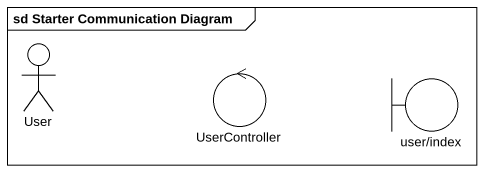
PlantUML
@startuml
mainframe sd Starter Communication Diagram
actor User
control UserController
boundary "user/index" as user_index
@enduml
